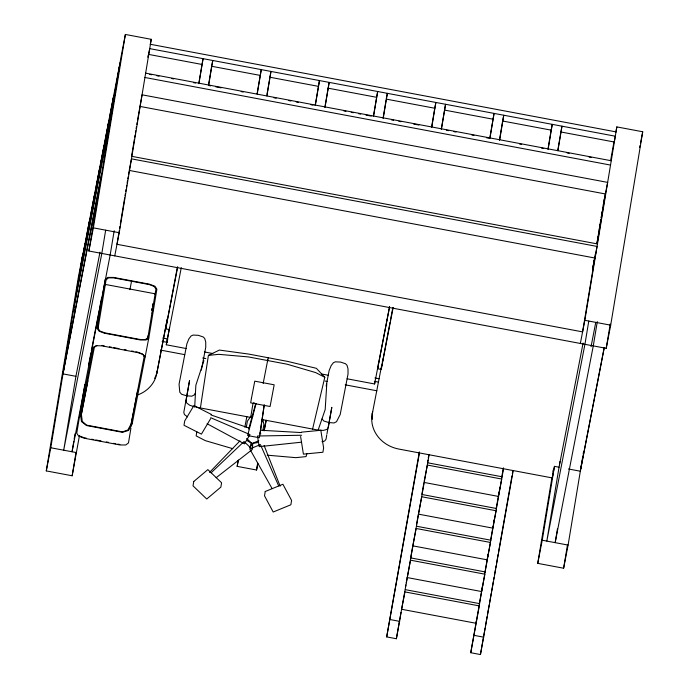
<?xml version="1.0" encoding="UTF-8"?>
<svg xmlns="http://www.w3.org/2000/svg" width="689" height="689" viewBox="0 0 689 689"><rect width="100%" height="100%" fill="white"/><g stroke="black" fill="none" stroke-linecap="round" stroke-linejoin="round"><path stroke-width="1.03" d="M194.72 406.863L195.865 385.177L203.918 360.683M326.784 383.79L325.199 409.507L318.146 430.082M252.415 448.41L252.691 444.207L246.662 438.437M105.202 284.919L105.245 284.411L155.059 293.781L155.016 294.289M257.841 463.749L256.558 470.019L237.162 466.375L238.118 460.373M256.558 470.019L257.686 462.965M260.588 430.203L264.257 405.003M264.171 405.02L259.34 437.756L247.627 435.551L256.075 403.496M196.804 431.676L196.158 435.913L205.296 440.633L232.813 448.694M200.344 408.37L208.405 355.403L219.378 350.072L248.798 354.094L287.597 361.398L316.38 368.322L324.803 377.296L312.496 429.462M46.284 470.906L78.305 277.503L82.783 254.362L50.771 447.764L46.284 470.906L72.156 475.772L79.433 435.741M615.828 132.167L616.844 126.905L642.716 131.771L610.695 325.174L606.217 348.324L88.881 251.003L120.902 57.6L125.381 34.45L151.253 39.316L119.231 232.718L114.753 255.869M88.881 251.003L93.368 227.852L125.381 34.45M99.983 252.165L75.928 376.323L63.698 450.193L101.817 253.431L105.658 230.221M73.801 441.21L72.052 451.769L110.162 255.008L114.185 230.737M74.145 439.1L75.023 433.829M84.825 384.453L76.755 433.2L78.649 436.12L84.058 438.195L120.015 444.965L125.76 444.982L128.481 442.924L130.936 428.093M72.156 475.772L76.014 452.415M119.266 230.574L116.992 244.294L582.593 331.883L594.822 258.013L129.222 170.424L131.461 158.849L597.062 246.438L594.616 259.064M119.61 228.464L119.964 226.354M120.308 224.244L124.675 197.864M125.028 195.754L125.381 193.643M125.725 191.525L126.078 189.415M126.423 187.305L126.776 185.195M127.12 183.085L127.474 180.974M127.827 178.864L128.171 176.754M128.524 174.644L129.05 171.475M131.565 156.248L134.381 139.273M134.725 137.154L135.078 135.027M135.432 132.908L135.785 130.789M136.138 128.662L136.482 126.543M136.835 124.416L137.189 122.297M137.542 120.179L142.063 94.806L607.664 182.396L604.597 197.717M131.289 425.974L131.814 422.796M148.815 337.937L156.885 289.199L154.991 286.271L149.591 284.195L113.625 277.434L107.88 277.409L105.159 279.467L97.089 328.205L98.992 331.125L104.392 333.209L140.349 339.97L146.094 339.987L148.815 337.937L132.159 423.95L128.585 430.418L122.47 432.313L86.504 425.544L81.474 421.556L80.432 414.218L93.42 347.178L96.167 345.697L101.938 345.861L137.903 352.622L143.278 354.559L145.146 356.911M198.759 83.645L203.057 58.66L199 83.197M137.766 394.909A32.839 29.412 9.4 0 0 156.756 373.593L165.644 327.344M156.756 373.593L167.126 319.842M169.597 327.697L169.287 329.566L165.713 328.886L177.383 267.099M208.698 85.023L212.763 60.486L211.824 65.309M186.383 348.565L166.29 344.784L169.279 329.118M257.126 93.575L261.26 69.606L257.195 94.143M266.996 94.393L270.958 71.432L266.901 95.969M246.326 427.378L247.351 421.212L250.787 416.432L252.88 416.07M250.658 417.551L252.897 404.047L254.069 402.41M315.157 105.538L319.463 80.553L315.398 105.09M262.897 430.496L263.913 424.329L262.5 418.636M324.863 107.363L329.161 82.379L325.096 106.916M373.36 116.484L377.658 91.508L373.602 116.045M326.775 434.793L326.061 439.126L324.743 440.969L321.97 441.735M383.058 118.31L386.073 100.129M383.299 117.862L387.356 93.325L386.236 99.113L434.742 108.242L431.564 127.431M347.101 378.795L374.592 383.971L374.859 382.378M393.178 307.475L381.172 369.416L377.598 368.744L377.908 366.875M378.33 364.309L378.657 362.336M588.776 321.1L584.927 344.319L546.816 541.08L559.046 467.211L554.464 466.35L552.216 477.916L398.897 449.073A32.839 29.412 9.4 0 1 372.224 414.123L372.637 411.626A32.839 29.412 9.4 0 0 372.284 419.308M381.172 369.416L390.008 322.331M431.796 126.991L435.861 102.454L434.742 108.242M441.261 129.256L445.559 104.28L441.494 128.817M489.758 138.386L494.056 113.401L490 137.938M499.456 140.212L502.47 122.022M499.697 139.764L503.762 115.227L502.634 121.014L551.14 130.135L547.962 149.332M548.194 148.884L552.259 124.347L551.14 130.135M557.823 150.15L561.957 126.173L557.901 150.71M582.816 456.17L568.098 545.085L563.619 568.227L537.747 563.361L551.984 477.374M552.862 472.06L553.215 469.941M537.747 563.361L542.234 540.219L554.464 466.35M559.459 464.705L559.976 461.57M594.03 260.795L592.574 269.588L593.393 265.377M596.984 242.976L600.799 219.92M601.144 217.819L601.497 215.726M601.841 213.624L602.186 211.532M602.53 209.439L602.884 207.337M603.228 205.244L603.573 203.143M610.618 160.606L613.994 141.633M594.685 257.428L593.642 263.715L595.038 256.541M597.113 242.752L598.155 236.465M598.5 234.363L598.853 232.271M599.197 230.169L599.542 228.076M599.886 225.983L600.24 223.882M600.584 221.789L600.929 219.688M601.282 217.595L604.399 198.725L604.072 200.413M595.58 253.388L595.236 255.516L595.64 253.406M597.165 243.837L605.424 193.971L139.824 106.382M580.345 343.458L584.832 320.307L616.844 126.905M557.435 528.928L555.17 542.648L593.281 345.887L597.303 321.617M563.619 568.227L567.46 544.982M583.161 454.085L583.514 451.993M606.217 348.324L610.23 324.054M267.728 360.562L268.202 357.746M259.968 434.036L260.278 432.175M326.965 433.734L331.814 407.337L328.3 427.55L326.991 429.393L323.287 430.41L317.793 430.039L262.164 419.575M429.213 454.387L396.382 638.737L386.684 636.912L419.334 451.906M386.684 636.912L419.472 452.819M396.382 638.737L401.024 612.426M405.511 587.028L405.881 584.918M406.252 582.816L410.541 560.191L484.91 574.187L481.551 591.541L407.182 577.554M410.549 558.469L412.78 545.843L487.14 559.83L490.508 542.467L416.139 528.48L412.978 544.818M416.518 524.648L418.378 514.123L492.738 528.119L496.106 510.756L421.737 496.76L418.576 513.107M421.926 493.987L423.787 483.463M427.524 462.276L427.895 460.166M428.265 458.064L428.636 455.954M513.236 470.458L480.448 654.55L470.751 652.724L479.311 605.898L404.951 591.911L401.584 609.265L475.953 623.261M476.082 622.511L476.349 621.013M479.32 604.175L482.688 585.09M484.918 572.456L487.545 557.582M487.726 556.531L488.096 554.421M490.516 540.744L493.005 526.62M493.884 521.659L494.254 519.549M496.106 509.033L498.603 494.9M499.473 489.939L499.852 487.838M501.704 477.313L503.375 467.84M470.751 652.724L503.581 468.374M480.448 654.55L485.116 628.118M485.487 626.008L487.166 616.491M487.536 614.381L489.216 604.864M489.595 602.746L491.274 593.238M491.645 591.119L493.324 581.611M493.694 579.492L494.073 577.382M494.444 575.263L495.374 569.975M495.753 567.865L496.123 565.747M496.493 563.636L498.173 554.12M498.543 552.01L511.979 475.892M512.349 473.774L512.728 471.664M97.916 328.722L98.381 326.086M147.575 338.979L148.204 335.457M81.965 259.331L120.075 62.578M81.242 263.663L85.169 243.406L77.185 288.2M119.361 66.902L111.377 111.696L115.296 91.439M76.47 292.532L114.581 95.771M111.713 113.091L73.602 309.852L75.54 310.214M63.414 371.388L101.524 174.627M101.111 177.133L63 373.894L75.928 376.323M147.782 57.204L148.195 55.103M150.228 44.578L151.253 39.316M88.502 365.48L90.931 352.914M91.336 350.822L99.25 309.964M99.655 307.871L101.49 298.44M80.914 416.681L94.479 346.653M129.902 289.673L131.539 281.241M151.856 310.214L152.26 308.112L151.838 310.171M152.665 306.011L153.07 303.918M152.2 313.409L153.208 308.172M130.936 425.018L144.302 356.032M166.049 325.26L167.057 320.049M165.713 328.886L177.71 266.936M166.29 344.784L181.285 267.651M201.326 370.157L205.753 347.308L205.735 342.045L204.754 338.523L203.238 336.973L198.311 335.31L193.109 335.069L191.111 335.956L188.881 338.876L186.9 343.759L179.054 384.264L179.795 392.23L181.638 394.289L186.59 395.787L191.766 396.192L194.246 394.952L195.487 392.799M244.81 427.214L246.851 416.699M263.164 383.454L267.788 359.779M264.025 430.832L266.057 420.307M264.249 430.677L266.247 420.342M326.147 386.098L329.161 370.518L331.151 365.635L333.373 362.715L335.371 361.828L340.573 362.069L345.499 363.732L347.023 365.282L348.005 368.804L348.023 374.067L340.177 414.58L336.508 421.711L334.027 422.96L328.86 422.546L323.899 421.048L322.056 418.998M386.417 321.677L386.83 319.584M374.592 383.971L389.552 306.734M377.598 368.744L389.586 306.838M372.224 414.123L381.689 365.273M390.413 320.23L392.851 307.63M424.166 481.387L427.335 465.049L501.704 479.036L498.336 496.399L423.968 482.412M552.63 475.419L553.043 473.317M592.988 267.082L593.479 264.559M593.797 263.276L594.211 261.165M559.046 467.211L583.092 343.053M591.041 346.722L595.727 322.521M639.659 147.558L640.064 145.448M640.477 143.346L642.716 131.771M580.741 468.709L604.184 347.712M604.175 348.109L580.327 471.216L568.391 468.968M87.873 380.879L81.397 414.313L82.258 421.367L86.573 425.122L122.539 431.882L127.904 429.953L131.22 423.692L137.697 390.25M166.85 321.505L167.418 318.542M382.292 362.156L382.886 359.081M238.446 460.097L237.162 466.375M306.829 453.465L306.088 456.592L295.831 457.66L267.229 455.171M250.012 447.962L251.08 443.905L258.84 440.719M248.72 429.049L255.74 403.401M210.593 418.74L201.403 434.122L183.989 425.285L184.704 420.953L193.902 405.571L211.308 414.408M209.534 472.421L239.953 440.882M211.084 472.818L244.061 441.52L252.346 449.461L216.174 477.701M249.435 447.015L252.691 444.207M94.384 347.273L96.951 345.508M258.263 442.476L251.985 443.544L246.55 440.271M301.61 442.183L259.193 446.653L257.505 435.999L301.593 435.25M208.405 355.403L218.671 354.335L248.333 356.911L287.132 364.214L315.665 372.585L324.803 377.296M301.334 432.175L320.824 430.289L323.615 447.928L322.9 452.251L303.41 454.146L300.611 436.507M260.364 430.22L301.11 432.563M150.426 44.294L616.026 131.883M201.937 64.447L148.591 54.405L149.711 48.626L615.311 136.215L614.183 141.994L560.837 131.961M260.141 75.394L211.635 66.273L208.466 85.462L210.567 85.858M269.838 77.22L318.335 86.34M328.042 88.166L376.538 97.295M444.439 110.068L492.936 119.188M145.646 73.155L611.246 160.744M149.599 74.395L151.692 74.782M156.92 75.773L159.013 76.16M171.561 78.52L173.654 78.916M193.531 82.654L195.624 83.05M215.838 86.857L221.117 87.847M241.15 91.611L243.251 92.007M274.041 97.804L276.151 98.2M288.803 100.577L290.913 100.973M296.184 101.963L298.294 102.368M310.946 104.745L313.056 105.141M343.837 110.929L345.947 111.325M351.218 112.324L353.328 112.72M358.599 113.711L360.709 114.107M365.98 115.097L371.25 116.088M391.498 119.895L393.6 120.291M398.879 121.29L400.981 121.686M413.633 124.063L418.912 125.053M446.532 130.255L448.642 130.652M453.913 131.642L456.023 132.038M471.836 135.01L473.946 135.406M486.598 137.791L488.708 138.188M519.489 143.975L521.599 144.371M541.632 148.144L543.742 148.54M567.073 152.932L569.166 153.32M589.043 157.058L591.136 157.454M144.931 77.487L610.532 165.076M131.875 156.351L597.475 243.94M93.368 227.852L119.231 232.718M584.832 320.307L610.695 325.174M162.69 338.049L167.97 339.048M374.902 377.977L379.131 378.769M162.139 341.391L167.418 342.381M374.351 381.31L378.571 382.111M204.357 351.941L212.815 353.535M321.729 374.024L328.067 375.212M160.451 350.072L184.73 354.637M202.678 358.013L205.847 358.607M325.139 381.051L327.249 381.448M345.189 384.824L376.866 390.784M102.015 345.43L104.125 345.835M109.413 346.825L111.532 347.222M113.651 347.626L118.939 348.617M124.227 349.616L126.337 350.012M131.625 351.002L133.744 351.407M135.854 351.803L137.972 352.2M196.167 407.165L250.934 417.465M427.731 462.801L502.1 476.788M422.133 494.513L496.502 508.508M84.316 437.808L86.409 438.204M91.637 439.186L93.73 439.582M95.823 439.97L101.059 440.96M106.295 441.942L108.388 442.338M113.616 443.32L115.709 443.716M117.802 444.112L119.895 444.5M50.771 447.764L76.634 452.63M542.234 540.219L568.098 545.085M416.535 526.232L490.904 540.219M410.937 557.944L485.306 571.939M405.347 589.663L479.708 603.65M390.052 619.549L399.749 621.375M474.118 635.361L483.816 637.187M195.116 406.966L189.837 405.304L186.685 402.996L186.039 400.791L189.553 380.569L183.799 412.366L184.437 414.571L187.597 416.879M210.998 414.959L249.185 428.102M79.433 435.93L83.343 437.429M138.902 352.579L142.597 354.094L144.199 356.644M210.688 417.715L249.986 434.587L244.431 443.871L207.088 423.744M272.155 488.673L249.754 448.97L260.425 444.594L278.649 485.848M251.08 443.905L253.009 447.729M264.094 445.482L280.147 486.176M260.296 431.994L260.761 433.898M152.613 303.978L152.915 306.08M157.17 371.095A32.839 29.412 9.4 0 1 156.162 374.807M155.826 375.712A32.839 29.412 9.4 0 1 154.62 378.364M86.848 234.725L82.792 259.262L89.932 218.818L86.848 234.725M91.611 210.136L87.555 234.673L94.694 194.22L91.611 210.136M96.382 185.539L92.317 210.076L99.466 169.623L96.382 185.539M101.145 160.942L97.08 185.479L104.228 145.026L101.145 160.942M105.908 136.353L101.843 160.881L108.991 120.437L105.908 136.353M110.671 111.756L106.614 136.293L113.754 95.84L110.671 111.756M106.097 279.734L98.062 328.3L99.776 330.935L104.65 332.813L140.237 339.513L145.422 339.531L147.877 337.67L155.921 289.104L154.207 286.46L149.324 284.583L113.745 277.891L108.561 277.874L106.097 279.734M193.738 481.516L193.023 485.848L206.743 499.008L220.868 487.106L221.582 482.774L207.863 469.622L193.738 481.516M251.407 398.526L250.693 402.85L270.088 406.501L274.17 384.806L254.766 381.163L251.407 398.526M265.231 491.507L264.516 495.83L273.197 512.022L290.861 504.77L291.585 500.438L282.903 484.255L265.231 491.507M499.103 492.049L498.733 494.151L499.129 492.11"/></g></svg>
